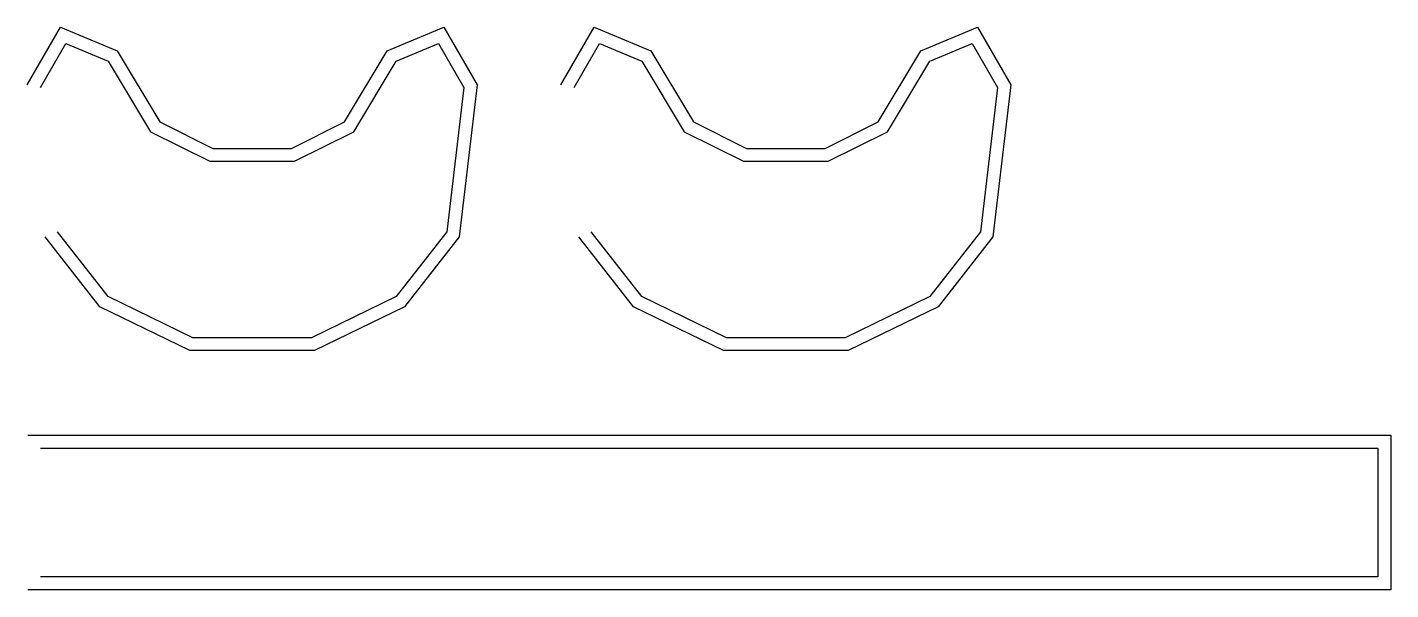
# Model space of a CAD drawing. Header units: millimetres. Extents: x -7 to 734, y -297 to 9.
import ezdxf

# ---------------------------------------------------------------- set-up
doc = ezdxf.new("R2010")
doc.units = ezdxf.units.MM

msp = doc.modelspace()

# ---------------------------------------------------------------- linework, layer by layer
for points in [[(-7.222, -22.5171), (10.8055, 8.8352), (41.6218, -4.0273), (64.7514, -42.6438), (93.6433, -57), (136.3567, -57), (165.2486, -42.6438), (188.3782, -4.0273), (219.1945, 8.8352), (237.222, -22.5171), (227.5229, -105.1705), (197.7139, -143.1877), (148.8138, -167), (81.1862, -167), (32.2861, -143.1877), (2.4771, -105.1705)], [(282.778, -22.5171), (300.8055, 8.8352), (331.6218, -4.0273), (354.7514, -42.6438), (383.6433, -57), (426.3567, -57), (455.2486, -42.6438), (478.3782, -4.0273), (509.1945, 8.8352), (527.222, -22.5171), (517.5229, -105.1705), (487.7139, -143.1877), (438.8138, -167), (371.1862, -167), (322.2861, -143.1877), (292.4771, -105.1705)], [(0, -24), (13.8, 0), (36.8, -9.6), (59.8, -48), (92, -64), (138, -64), (170.2, -48), (193.2, -9.6), (216.2, 0), (230, -24), (220.8, -102.4), (193.2, -137.6), (147.2, -160), (82.8, -160), (36.8, -137.6), (9.2, -102.4)], [(290, -24), (303.8, 0), (326.8, -9.6), (349.8, -48), (382, -64), (428, -64), (460.2, -48), (483.2, -9.6), (506.2, 0), (520, -24), (510.8, -102.4), (483.2, -137.6), (437.2, -160), (372.8, -160), (326.8, -137.6), (299.2, -102.4)], [(-7, -213), (733.7145, -213), (733.7145, -297), (-7, -297)], [(0, -220), (726.7145, -220), (726.7145, -290), (0, -290)]]:
    msp.add_lwpolyline(points)

doc.saveas('drawing.dxf')
